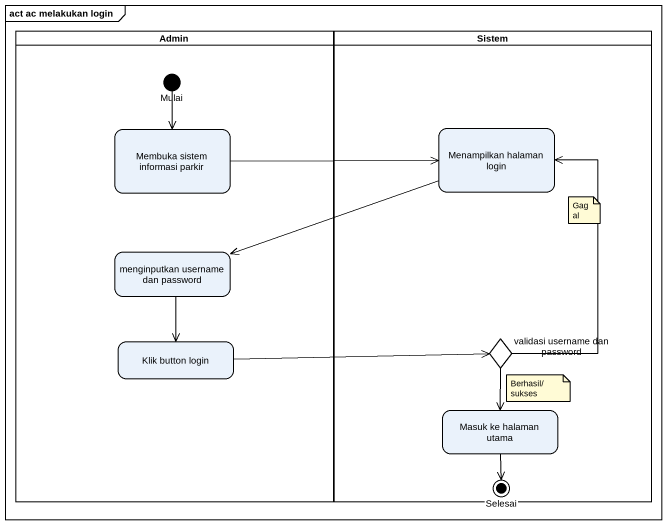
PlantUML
@startuml
mainframe act ac melakukan login
hide empty description
state Admin <<partition>> {
  state Mulai <<start>>
  state "Membuka sistem informasi parkir" as Membuka_sistem_informasi
  state "menginputkan username dan password" as menginputkan_username_dan
  state "Klik button login" as Klik_button_login
}
state Sistem <<partition>> {
  state "Menampilkan halaman login" as Menampilkan_halaman_login
  state "validasi username dan password" as validasi_username_dan <<choice>>
  state "Masuk ke halaman utama" as Masuk_ke_halaman_utama
  state Selesai <<end>>
}
Mulai --> Membuka_sistem_informasi
Membuka_sistem_informasi -right-> Menampilkan_halaman_login
Menampilkan_halaman_login -left-> menginputkan_username_dan
menginputkan_username_dan --> Klik_button_login
Klik_button_login -right-> validasi_username_dan
validasi_username_dan -up-> Menampilkan_halaman_login
validasi_username_dan --> Masuk_ke_halaman_utama
Masuk_ke_halaman_utama --> Selesai
note as N1
  Gagal
end note
note as N2
  Berhasil/sukses
end note
@enduml
